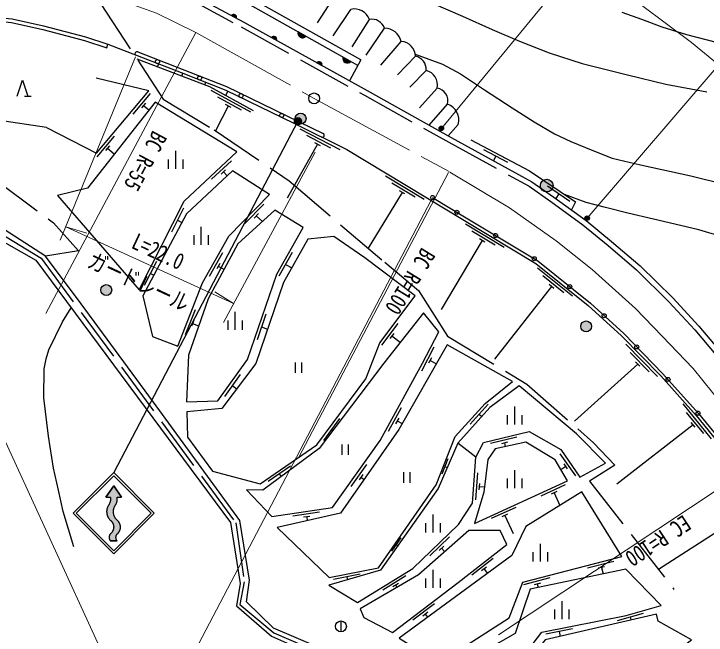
# Model space of a CAD drawing. Units: millimetres at full size, sheet at 1:1000; details may follow other scales. Extents: x 40000 to 680000, y 20000 to 380000.
# Drawn here: x 420836 to 497518, y 245389 to 314216 of the extents above; entities that cross this region are included whole.
import ezdxf
from ezdxf.enums import TextEntityAlignment as Align

# ---------------------------------------------------------------- set-up
doc = ezdxf.new("R2010")
doc.units = ezdxf.units.MM
doc.header["$LTSCALE"] = 1000
doc.linetypes.add('CHAIN', pattern=[18.5, 12, -1.5, 3.5, -1.5])
doc.linetypes.add('DASHED', pattern=[7.5, 6, -1.5])
for name, color, linetype, lineweight in [('M-BGD', 7, 'Continuous', 25), ('M-BMK', 2, 'CHAIN', 13), ('M-BMK-ROW', 30, 'DASHED', 25), ('M-BMK-SRVR', 3, 'Continuous', 25), ('M-STR-HTXT', 7, 'Continuous', 13), ('M-STR-STRC', 7, 'Continuous', 25)]:
    doc.layers.add(name, color=color, linetype=linetype, lineweight=lineweight)
doc.styles.add('ＭＳ ゴシック', font='')
doc.styles.get('ＭＳ ゴシック').set_extended_font_data('MS Gothic')

msp = doc.modelspace()

# ---------------------------------------------------------------- hatches: boundary and pattern name
at = {"layer": 'M-BGD'}
for points in [[(445496, 313738), (444946, 314036, -0.84072)], [(453191, 311735, -0.82183), (452327, 312220)], [(449932, 311285), (449385, 311589, -0.84072)], [(458157, 308943, -0.82183), (457294, 309429)], [(454952, 308498), (454405, 308802, -0.84072)], [(451997, 302606, -1), (453197, 302606, -0.41421), (452597, 302006, -0.41421)], [(480566, 295190, -0.41421), (479866, 294490, -0.41421), (479166, 295190, -1)], [(430475, 283618, -1), (431675, 283618, -0.41421), (431075, 283018, -0.41421)], [(483623, 279591, -1), (484823, 279591, -0.41421), (484223, 278991, -0.41421)]]:
    msp.add_hatch(color=256, dxfattribs=at).paths.add_polyline_path(points)
at = {"layer": 'M-STR-STRC'}
for points in [[(451969, 302116, -1), (452644, 302546, -0.41421), (452521, 301993, -0.41421)], [(468440, 301554, -0.41421), (468212, 301283, -0.41421), (467942, 301511, -1)], [(484580, 291596, -1), (484081, 291562, -1)], [(431867, 259044), (431867, 259095), (431868, 259146), (431872, 259197), (431878, 259248), (431886, 259299), (431896, 259349), (431908, 259399), (431922, 259448), (431938, 259497), (431955, 259545), (431975, 259593), (431996, 259639), (432019, 259685), (432044, 259730), (432071, 259774), (432082, 259790), (432108, 259829), (432132, 259869), (432154, 259911), (432175, 259953), (432195, 259995), (432212, 260039), (432228, 260083), (432242, 260128), (432254, 260173), (432265, 260218), (432274, 260265), (432281, 260311), (432286, 260358), (432289, 260404), (432291, 260451), (432290, 260498), (432288, 260545), (432284, 260592), (432278, 260638), (432270, 260684), (432269, 260690), (432769, 260690), (431894, 261940), (431019, 260690), (431519, 260690), (431527, 260643), (431533, 260597), (431538, 260550), (431540, 260503), (431541, 260456), (431539, 260410), (431536, 260363), (431531, 260316), (431525, 260270), (431516, 260224), (431506, 260178), (431494, 260133), (431480, 260088), (431464, 260044), (431447, 260000), (431428, 259957), (431407, 259915), (431384, 259874), (431360, 259834), (431335, 259795), (431332, 259790), (431304, 259747), (431279, 259702), (431255, 259657), (431233, 259611), (431213, 259564), (431194, 259516), (431178, 259467), (431163, 259418), (431151, 259368), (431140, 259318), (431131, 259268), (431124, 259217), (431120, 259166), (431117, 259115), (431116, 259063), (431118, 259012), (431121, 258961), (431126, 258910), (431134, 258859), (431143, 258809), (431154, 258759), (431168, 258709), (431183, 258660), (431200, 258612), (431219, 258564), (431240, 258517), (431262, 258471), (431287, 258426), (431313, 258382), (431341, 258339), (431371, 258297), (431402, 258257), (431435, 258217), (431469, 258179), (431505, 258143), (431519, 258128), (431549, 258105), (431577, 258080), (431605, 258054), (431631, 258027), (431657, 257999), (431681, 257970), (431704, 257940), (431726, 257910), (431747, 257878), (431766, 257846), (431785, 257813), (431801, 257779), (431817, 257744), (431831, 257709), (431844, 257674), (431855, 257638), (431865, 257601), (431874, 257564), (431881, 257527), (431886, 257490), (431891, 257452), (431893, 257415), (431894, 257377), (431894, 257339), (431892, 257301), (431889, 257264), (431884, 257226), (431878, 257189), (431870, 257152), (431861, 257115), (431851, 257079), (431839, 257043), (431825, 257008), (431811, 256973), (431794, 256939), (431777, 256906), (431758, 256873), (431738, 256841), (431717, 256809), (431695, 256779), (431671, 256750), (431646, 256721), (431620, 256694), (431593, 256667), (431565, 256642), (431536, 256617), (431519, 256604), (431505, 256583), (431491, 256561), (431478, 256539), (431466, 256517), (431455, 256494), (431445, 256471), (431436, 256447), (431427, 256423), (431420, 256398), (431413, 256374), (431408, 256349), (431404, 256324), (431400, 256298), (431398, 256273), (431396, 256248), (431396, 256222), (431396, 256197), (431398, 256171), (431400, 256146), (431404, 256121), (431408, 256095), (431414, 256071), (431420, 256046), (431428, 256022), (431436, 255997), (431445, 255974), (431456, 255950), (431467, 255927), (431479, 255905), (431492, 255883), (431505, 255862), (431519, 255842), (432269, 255842), (432248, 255871), (432223, 255912), (432201, 255956), (432182, 256001), (432167, 256047), (432156, 256094), (432149, 256142), (432145, 256190), (432145, 256239), (432149, 256287), (432157, 256335), (432168, 256382), (432183, 256429), (432202, 256473), (432224, 256517), (432249, 256558), (432270, 256586), (432299, 256610), (432328, 256636), (432356, 256662), (432383, 256690), (432408, 256719), (432433, 256749), (432456, 256779), (432478, 256811), (432499, 256843), (432519, 256876), (432537, 256910), (432554, 256945), (432569, 256980), (432583, 257016), (432596, 257053), (432607, 257090), (432617, 257127), (432625, 257164), (432632, 257202), (432637, 257240), (432641, 257279), (432644, 257317), (432644, 257356), (432644, 257394), (432641, 257433), (432638, 257471), (432632, 257509), (432626, 257547), (432618, 257585), (432608, 257622), (432597, 257659), (432584, 257696), (432570, 257731), (432555, 257767), (432538, 257801), (432520, 257835), (432500, 257869), (432480, 257901), (432458, 257933), (432434, 257964), (432410, 257993), (432384, 258022), (432358, 258050), (432330, 258077), (432301, 258102), (432271, 258127), (432269, 258129), (432232, 258165), (432197, 258203), (432164, 258242), (432132, 258282), (432102, 258324), (432074, 258366), (432047, 258410), (432022, 258454), (431998, 258500), (431977, 258547), (431957, 258594), (431939, 258642), (431923, 258691), (431909, 258740), (431897, 258790), (431887, 258840), (431879, 258891), (431873, 258942), (431869, 258993)]]:
    msp.add_hatch(color=256, dxfattribs=at).paths.add_polyline_path(points)

# ---------------------------------------------------------------- linework, layer by layer
at = {"layer": 'M-BGD'}
for p, q in [((459281, 309115), (443555, 317954)), ((458938, 308504), (443212, 317344)), ((454465, 313230), (456101, 315730)), ((456214, 311790), (458156, 314708)), ((444946, 314036), (445496, 313738)), ((458312, 310547), (460227, 313605)), ((453191, 311735), (452327, 312220)), ((459878, 309621), (461890, 312623)), ((449385, 311589), (449932, 311285)), ((431127, 310459), (431251, 310839)), ((461501, 308532), (463738, 311157)), ((458157, 308943), (457294, 309429)), ((459281, 309115), (457999, 306806)), ((463347, 307467), (465318, 309520)), ((436757, 308346), (436884, 308676)), ((454405, 308802), (454952, 308498)), ((439436, 307323), (439563, 307644)), ((464704, 306097), (466493, 307954)), ((441989, 306348), (442103, 306635)), ((465753, 303816), (467723, 305994)), ((435944, 305408), (434010, 303114)), ((447074, 303324), (442681, 305711)), ((444306, 305170), (444538, 305649)), ((422003, 305083), (422756, 305083)), ((446053, 303538), (443417, 304970)), ((435432, 304335), (434981, 303800)), ((435206, 304067), (435805, 303567)), ((444591, 303990), (443172, 301257)), ((444899, 303823), (444284, 304158)), ((466825, 301891), (468870, 304203)), ((456975, 299148), (452540, 301456)), ((468957, 300702), (470059, 301966)), ((431948, 300667), (430014, 298374)), ((455949, 299344), (453288, 300729)), ((454791, 299609), (454170, 299932)), ((431436, 299595), (430985, 299060)), ((431210, 299327), (431963, 298693)), ((454480, 299770), (451118, 293783)), ((475541, 297742), (472890, 299146)), ((438778, 297041), (438778, 299034)), ((474215, 298444), (473957, 297958)), ((437978, 297041), (437978, 298087)), ((439578, 297041), (439578, 298087)), ((444931, 297940), (442738, 295893)), ((444295, 296936), (443784, 296458)), ((444040, 296697), (444446, 296263)), ((466294, 293664), (462015, 296250)), ((465283, 293924), (462716, 295476)), ((464144, 294262), (463545, 294624)), ((482433, 293441), (479940, 295110)), ((463844, 294443), (460098, 288244)), ((481187, 294276), (480852, 293775)), ((448520, 293129), (446432, 290975)), ((439640, 292694), (438284, 290018)), ((447935, 292095), (447448, 291592)), ((447691, 291843), (448360, 291195)), ((438962, 291356), (439460, 291104)), ((441598, 288639), (441598, 290631)), ((475156, 288327), (470869, 290901)), ((474144, 288585), (471572, 290129)), ((440798, 288639), (440798, 289684)), ((442398, 288639), (442398, 289684)), ((472704, 289099), (468159, 281477)), ((473004, 288919), (472404, 289280)), ((443957, 287724), (442483, 285111)), ((451652, 287762), (450172, 285152)), ((436645, 286786), (435289, 284111)), ((443654, 286575), (443310, 285965)), ((443482, 286270), (444113, 285914)), ((450912, 286457), (451609, 286066)), ((482715, 282925), (478821, 286061)), ((435967, 285448), (436346, 285256)), ((481748, 283319), (479411, 285201)), ((480391, 284026), (474081, 275954)), ((480664, 283807), (480119, 284246)), ((440903, 281435), (439809, 278641)), ((445358, 279199), (445358, 281192)), ((448755, 280947), (447784, 278109)), ((440763, 280255), (440508, 279603)), ((440635, 279929), (441302, 279668)), ((444558, 279199), (444558, 280244)), ((446158, 279199), (446158, 280244)), ((463367, 279914), (461564, 277516)), ((448269, 279528), (448935, 279299)), ((462916, 278814), (462495, 278255)), ((462705, 278535), (463636, 277834)), ((492114, 274054), (488622, 277633)), ((467353, 277287), (465978, 274621)), ((467092, 276127), (466771, 275505)), ((491201, 274560), (489106, 276708)), ((451994, 275606), (451994, 274432)), ((452694, 275606), (452694, 274432)), ((466932, 275816), (467634, 275454)), ((489938, 275424), (482951, 269077)), ((490183, 275174), (489694, 275675)), ((445900, 274267), (444160, 271824)), ((445030, 273046), (445529, 272684)), ((473387, 270979), (471366, 268762)), ((476328, 268732), (476328, 270725)), ((498116, 267136), (494954, 271009)), ((463749, 270582), (462311, 267949)), ((497251, 267721), (495354, 270045)), ((456918, 269373), (455128, 266966)), ((463461, 269429), (463126, 268815)), ((472377, 269870), (472667, 269605)), ((475528, 268732), (475528, 269777)), ((477128, 268732), (477128, 269777)), ((463293, 269122), (463845, 268821)), ((496070, 268693), (487615, 262111)), ((496291, 268422), (495849, 268964)), ((456023, 268169), (456159, 268067)), ((476560, 267325), (473645, 266614)), ((457153, 266524), (457153, 265350)), ((457853, 266524), (457853, 265350)), ((472016, 265100), (469999, 266657)), ((475513, 266761), (474833, 266595)), ((475173, 266678), (475274, 266263)), ((483074, 263022), (481364, 265487)), ((468904, 264905), (468248, 263229)), ((451474, 264104), (449006, 262398)), ((459898, 264286), (458160, 261841)), ((468576, 264067), (468827, 263958)), ((481973, 264083), (481437, 263712)), ((482172, 263796), (481773, 264371)), ((450240, 263251), (450441, 262960)), ((459476, 263175), (459071, 262605)), ((463994, 263437), (463994, 262263)), ((464694, 263437), (464694, 262263)), ((472189, 263366), (471967, 260374)), ((476328, 261680), (476328, 263673)), ((459273, 262890), (459631, 262641)), ((475528, 261680), (475528, 262726)), ((477128, 261680), (477128, 262726)), ((472403, 262197), (472351, 261499)), ((472377, 261848), (472948, 261806)), ((481916, 262055), (479189, 260804)), ((480996, 261303), (480360, 261011)), ((480678, 261157), (481314, 259758)), ((476448, 259546), (473722, 258294)), ((502815, 259444), (492225, 252660)), ((454709, 259010), (451742, 258569)), ((453616, 258544), (452924, 258442)), ((453270, 258493), (453334, 258059)), ((467280, 256746), (467280, 258738)), ((475528, 258793), (474892, 258501)), ((475210, 258647), (476130, 256643)), ((466480, 256746), (466480, 257791)), ((468080, 256746), (468080, 257791)), ((463706, 256159), (462677, 254682)), ((469080, 256264), (466917, 254186)), ((463191, 255420), (463356, 255305)), ((479170, 253531), (479170, 255523)), ((468458, 255251), (467954, 254766)), ((468206, 255009), (468570, 254630)), ((473929, 253872), (471560, 252032)), ((478370, 253531), (478370, 254576)), ((479970, 253531), (479970, 254576)), ((487290, 253543), (484384, 252797)), ((467280, 250615), (467280, 252608)), ((473205, 252930), (472652, 252501)), ((472929, 252715), (473304, 252232)), ((486251, 252967), (485573, 252793)), ((485912, 252880), (486094, 252170)), ((459192, 252145), (456248, 251567)), ((457720, 251856), (457788, 251512)), ((464251, 251954), (461695, 250384)), ((466480, 250615), (466480, 251660)), ((468080, 250615), (468080, 251660)), ((480193, 251721), (477287, 250975)), ((463428, 251096), (462832, 250730)), ((463130, 250913), (463271, 250670)), ((479154, 251144), (478476, 250970)), ((478815, 251057), (478917, 250660)), ((467423, 248857), (465038, 247037)), ((481563, 247176), (481563, 249168)), ((466691, 247921), (466134, 247497)), ((466413, 247709), (466677, 247362)), ((480763, 247176), (480763, 248221)), ((482363, 247176), (482363, 248221)), ((490529, 247792), (487644, 246969)), ((457065, 246959), (457065, 245759)), ((489086, 247380), (489174, 247071)), ((482708, 246090), (479765, 245509)), ((481237, 245800), (481344, 245257))]:
    msp.add_line(p, q, dxfattribs=at)
at = {"layer": 'M-BGD', "linetype": 'DASHED'}
for p, q in [((435787, 305688), (429652, 307158)), ((424436, 301636), (417539, 302661))]:
    msp.add_line(p, q, dxfattribs=at)
at = {"layer": 'M-BGD'}
for points in [[(420245, 321740), (420979, 324228), (426000, 322715), (431738, 320507), (436637, 318353), (440104, 316660), (446315, 313294), (459962, 305716), (469292, 300515), (478224, 295619), (480646, 293924), (484231, 291333), (487049, 289011), (490222, 286289), (493814, 282745), (496709, 279607), (500124, 275546), (503973, 270486), (507604, 265299), (511640, 259614), (516079, 252675)], [(467283, 315347), (470536, 313953), (473820, 312493), (476851, 311180), (480124, 309888), (483801, 308716), (488811, 307444), (493041, 306409), (497587, 305561)], [(488184, 314404), (490339, 313629), (492594, 312767), (495351, 311934), (498610, 311081), (502000, 310349), (505576, 309703), (508678, 309243), (512470, 308497), (516119, 307486), (518906, 306594), (521220, 305592), (523534, 304408), (525210, 303206), (526977, 301640), (528453, 300365), (530408, 298226), (532466, 295895), (534470, 293564), (536110, 291415), (537643, 289404), (538791, 287655)], [(399397, 311921), (403636, 313084), (408759, 313841), (413588, 314160), (416793, 314007), (420645, 313647), (424130, 312870), (428774, 311651), (431251, 310839)], [(399535, 311547), (403719, 312692), (408802, 313442), (413592, 313759), (416765, 313608), (420583, 313251), (424036, 312481), (428661, 311268), (431127, 310459)], [(431251, 310839), (439356, 307726), (444325, 305753), (451836, 302105), (457707, 299204), (470746, 291324), (478671, 286568), (484464, 281902), (488156, 278541), (492481, 274106), (496406, 269704), (500100, 265180), (502221, 262039), (506002, 256137), (510243, 249081)], [(434556, 310008), (444404, 306181), (455093, 300973)], [(434467, 309221), (442490, 306157), (447331, 303526)], [(465297, 309764), (468323, 308649), (470318, 307561), (472966, 305810), (476031, 303796), (478450, 302247), (480713, 300939), (482541, 300069), (484956, 299095), (487123, 298246), (490250, 297499), (495829, 296268), (499541, 295353)], [(483134, 232389), (470694, 236910), (459394, 241993), (449596, 246146), (446606, 249092), (446946, 251462), (445870, 258108), (436302, 271206), (428278, 282077), (424333, 287382), (419222, 290650), (400347, 302876), (397495, 306961), (394439, 307385)], [(421216, 305083), (421798, 306865), (422381, 305083)], [(391175, 305802), (391604, 305068), (396394, 304587), (399216, 300579), (423285, 286911), (444833, 257866), (445901, 251116), (445510, 248636), (449386, 245267), (465997, 237884), (482103, 231755)], [(424436, 301636), (429978, 298796), (435787, 305688)], [(471456, 300245), (477935, 296813), (483062, 293382), (482596, 292515)], [(467213, 293868), (470926, 291624), (478871, 286855), (484692, 282168), (488399, 278793), (492737, 274345), (496672, 269932), (500381, 265389), (502514, 262232), (506300, 256321), (510543, 249262)], [(499192, 289537), (496708, 290279), (494057, 290912), (491680, 291488), (488828, 292122), (486379, 292756), (484225, 293320), (481836, 294202)], [(427491, 255166), (426282, 259077), (425790, 261458), (425231, 263894), (424686, 267421), (424153, 271665), (424207, 274900), (424433, 275990), (424699, 276987), (426215, 280103), (427179, 281662)]]:
    msp.add_lwpolyline(points, dxfattribs=at)
at = {"layer": 'M-BGD', "linetype": 'DASHED'}
for points in [[(421383, 323479), (425805, 322147), (431509, 319952), (436384, 317809), (439829, 316127), (446026, 312768), (459670, 305192), (469002, 299990), (477906, 295109), (480298, 293435), (483865, 290858), (486663, 288551), (489815, 285847), (493383, 282328), (496258, 279211), (499655, 275171), (503488, 270132), (507114, 264953), (511143, 259279), (515568, 252360)], [(397495, 306961), (410199, 300412), (418608, 295988), (425241, 291054), (427986, 287947), (424333, 287382)]]:
    msp.add_lwpolyline(points, dxfattribs=at)
at = {"layer": 'M-BGD'}
for points in [[(434719, 283649), (439692, 293459), (445541, 298920), (436473, 304414), (428984, 294914), (425681, 294077)], [(438997, 277390), (441750, 284421), (444658, 289577), (449136, 294195), (445046, 296824), (439978, 292075), (435134, 282980), (436212, 278480)], [(439944, 271244), (443448, 271342), (446726, 275943), (449955, 285378), (452884, 290542), (449752, 292456), (445650, 288741), (442342, 282654), (440165, 276402)], [(448127, 262156), (454400, 266489), (459821, 273779), (461391, 277785), (465305, 282987), (459728, 287184), (456275, 289539), (453396, 289251), (450715, 284471), (447622, 275479), (443889, 270493), (440007, 270119), (440088, 267327), (442856, 263537)], [(446618, 261503), (449425, 258528), (456146, 259527), (461423, 266948), (466106, 275524), (467902, 279005), (466208, 281097), (461814, 275522), (454651, 266079), (448415, 261459)], [(449998, 257309), (455751, 251775), (461217, 252849), (467624, 262045), (469717, 267398), (473051, 271056), (476079, 273488), (468821, 277532), (463468, 268161), (457021, 258887)], [(458888, 249012), (465016, 252776), (470081, 257642), (471639, 259998), (472016, 265100), (472843, 266727), (477926, 267967), (481408, 265951), (483524, 262899), (486377, 264424), (483148, 267691), (476815, 273024), (473566, 270598), (469999, 266657), (467819, 261638), (461435, 252579), (455740, 250914)], [(471865, 257772), (482151, 262493), (480787, 264823), (477559, 266763), (474151, 266017), (473340, 264848), (472876, 261246)], [(467951, 242314), (475698, 247302), (477216, 251266), (488190, 254084), (483762, 261267), (477543, 257433), (476011, 254222), (463524, 245045)], [(462783, 245694), (470051, 251240), (475428, 255416), (474711, 256996), (471246, 256996), (465659, 252055), (459190, 248304), (459617, 247349)], [(473580, 236550), (476736, 240598), (477497, 243373), (479321, 245727), (488653, 247569), (492528, 248674), (488629, 252703), (478024, 250472), (476367, 245584), (469035, 241409), (472159, 237390)], [(474294, 236371), (481938, 234322), (495877, 244884), (492190, 246948), (492012, 247729), (479688, 244873), (478262, 243089), (477590, 240518)]]:
    msp.add_lwpolyline(points, close=True, dxfattribs=at)
for centre, radius in [((436746, 308915), 225), ((441406, 307104), 225), ((446005, 305151), 225), ((450499, 302961), 225), ((452597, 302606), 600), ((479866, 295190), 700), ((467213, 293868), 225), ((469907, 292240), 225), ((474192, 289664), 225), ((478479, 287091), 225), ((431075, 283618), 600), ((482409, 284006), 225), ((486222, 280775), 225), ((484223, 279591), 600), ((489835, 277321), 225), ((493298, 273716), 225), ((496626, 269984), 225), ((457065, 246359), 600)]:
    msp.add_circle(centre, radius, dxfattribs=at)
for centre, radius, start, end in [((458559, 312969), 1785, 20.86425, 103.0413), ((445195, 313839), 318, 341.43247, 141.65021), ((460488, 312147), 1481, 18.75515, 100.16009), ((452807, 312063), 505, 161.82903, 319.48722), ((461885, 310720), 1903, 13.27586, 89.839), ((449632, 311389), 318, 340.8487, 141.06643), ((463660, 309501), 1658, 0.64278, 87.32863), ((434474, 309798), 225, 68.76373, 248.76373), ((457773, 309271), 505, 161.82903, 319.48722), ((465023, 308074), 1475, 355.3093, 78.47117), ((454652, 308602), 318, 340.8487, 141.06643), ((466107, 306345), 1654, 347.75092, 76.49341), ((467455, 304560), 1459, 345.84963, 79.39849), ((468303, 302468), 1826, 344.04288, 71.91424), ((454994, 300771), 225, 244.02389, 64.02389)]:
    msp.add_arc(centre, radius, start, end, dxfattribs=at)
at = {"layer": 'M-BMK'}
msp.add_lwpolyline([(420279, 318594), (425547, 317703), (430967, 316338), (436628, 314283), (440990, 312137), (454095, 304849), (469136, 296687), (475737, 292712), (480896, 289073), (484902, 285893), (489703, 281593), (492645, 278493), (496069, 274916), (500445, 269484), (503869, 264908), (507294, 259980), (512819, 250668)], dxfattribs=at)
at = {"layer": 'M-BMK-ROW'}
for points in [[(417759, 317961), (422918, 317359), (429490, 315679), (430439, 315352), (437384, 304780), (443017, 301363), (451318, 295719), (461916, 286697), (465674, 283587), (468880, 278498), (477656, 273189), (485053, 266687), (487388, 264206), (484602, 262463), (493952, 250440)], [(390605, 312246), (393110, 306195), (397116, 305844), (399771, 301562), (423868, 287164), (445417, 257834), (446341, 251283), (445883, 248793), (449623, 245640), (474761, 234924), (482652, 232093)]]:
    msp.add_lwpolyline(points, dxfattribs=at)
at = {"layer": 'M-BMK-SRVR'}
msp.add_circle((454095, 304849), 600, dxfattribs=at)
at = {"layer": 'M-STR-HTXT'}
for p, q in [((468191, 301532), (489571, 327442)), ((484330, 291579), (512272, 324142)), ((440990, 312137), (424394, 281014)), ((432513, 239312), (400226, 309671)), ((434325, 309437), (425979, 289140)), ((454209, 298877), (444046, 280021)), ((468981, 296658), (452411, 265115)), ((439363, 240706), (467051, 293557)), ((426581, 290604), (445174, 282113)), ((426581, 290604), (428934, 289905)), ((445174, 282113), (443104, 283434)), ((503869, 264908), (474507, 245410))]:
    msp.add_line(p, q, dxfattribs=at)
msp.add_lwpolyline([(425922, 344750), (432298, 344055), (438507, 342636), (443358, 341220), (449284, 339023), (454944, 336360), (462251, 332755), (466743, 330341), (475045, 325652), (482725, 320657), (487580, 317300), (495878, 311047), (504144, 304285), (511638, 297355), (520535, 288422), (525490, 282970), (531998, 275100), (538510, 266516)], dxfattribs=at)
at = {"layer": 'M-STR-STRC'}
for p, q in [((452306, 302331), (431895, 263391)), ((427395, 258891), (431895, 263391)), ((427749, 258891), (431895, 263038)), ((436395, 258891), (431895, 263391)), ((436042, 258891), (431895, 263038)), ((431019, 260690), (431894, 261940)), ((431894, 261940), (432769, 260690)), ((431019, 260690), (431519, 260690)), ((432269, 260690), (432769, 260690)), ((427395, 258891), (431895, 254390)), ((427749, 258891), (431895, 254744)), ((431895, 254391), (436395, 258891)), ((431895, 254744), (436042, 258891)), ((432269, 255842), (431519, 255842))]:
    msp.add_line(p, q, dxfattribs=at)
msp.add_lwpolyline([(431894, 261940), (431019, 260690), (431519, 260690), (431527, 260643), (431533, 260597), (431538, 260550), (431540, 260503), (431541, 260456), (431539, 260410), (431536, 260363), (431531, 260316), (431525, 260270), (431516, 260224), (431506, 260178), (431494, 260133), (431480, 260088), (431464, 260044), (431447, 260000), (431428, 259957), (431407, 259915), (431384, 259874), (431360, 259834), (431335, 259795), (431332, 259790), (431304, 259747), (431279, 259702), (431255, 259657), (431233, 259611), (431213, 259564), (431194, 259516), (431178, 259467), (431163, 259418), (431151, 259368), (431140, 259318), (431131, 259268), (431124, 259217), (431120, 259166), (431117, 259115), (431116, 259063), (431118, 259012), (431121, 258961), (431126, 258910), (431134, 258859), (431143, 258809), (431154, 258759), (431168, 258709), (431183, 258660), (431200, 258612), (431219, 258564), (431240, 258517), (431262, 258471), (431287, 258426), (431313, 258382), (431341, 258339), (431371, 258297), (431402, 258257), (431435, 258217), (431469, 258179), (431505, 258143), (431519, 258128), (431549, 258105), (431577, 258080), (431605, 258054), (431631, 258027), (431657, 257999), (431681, 257970), (431704, 257940), (431726, 257910), (431747, 257878), (431766, 257846), (431785, 257813), (431801, 257779), (431817, 257744), (431831, 257709), (431844, 257674), (431855, 257638), (431865, 257601), (431874, 257564), (431881, 257527), (431886, 257490), (431891, 257452), (431893, 257415), (431894, 257377), (431894, 257339), (431892, 257301), (431889, 257264), (431884, 257226), (431878, 257189), (431870, 257152), (431861, 257115), (431851, 257079), (431839, 257043), (431825, 257008), (431811, 256973), (431794, 256939), (431777, 256906), (431758, 256873), (431738, 256841), (431717, 256809), (431695, 256779), (431671, 256750), (431646, 256721), (431620, 256694), (431593, 256667), (431565, 256642), (431536, 256617), (431519, 256604), (431505, 256583), (431491, 256561), (431478, 256539), (431466, 256517), (431455, 256494), (431445, 256471), (431436, 256447), (431427, 256423), (431420, 256398), (431413, 256374), (431408, 256349), (431404, 256324), (431400, 256298), (431398, 256273), (431396, 256248), (431396, 256222), (431396, 256197), (431398, 256171), (431400, 256146), (431404, 256121), (431408, 256095), (431414, 256071), (431420, 256046), (431428, 256022), (431436, 255997), (431445, 255974), (431456, 255950), (431467, 255927), (431479, 255905), (431492, 255883), (431505, 255862), (431519, 255842), (432269, 255842), (432255, 255861), (432242, 255881), (432229, 255902), (432217, 255923), (432206, 255945), (432196, 255967), (432187, 255989), (432179, 256012), (432171, 256035), (432165, 256059), (432159, 256082), (432154, 256106), (432151, 256130), (432148, 256154), (432146, 256178), (432145, 256203), (432145, 256227), (432146, 256251), (432148, 256275), (432151, 256299), (432155, 256323), (432160, 256347), (432165, 256371), (432172, 256394), (432179, 256417), (432188, 256440), (432197, 256462), (432207, 256484), (432219, 256506), (432230, 256527), (432243, 256548), (432257, 256568), (432270, 256586), (432299, 256610), (432328, 256636), (432356, 256662), (432383, 256690), (432408, 256719), (432433, 256749), (432456, 256779), (432478, 256811), (432499, 256843), (432519, 256876), (432537, 256910), (432554, 256945), (432569, 256980), (432583, 257016), (432596, 257053), (432607, 257090), (432617, 257127), (432625, 257164), (432632, 257202), (432637, 257240), (432641, 257279), (432644, 257317), (432644, 257356), (432644, 257394), (432641, 257433), (432638, 257471), (432632, 257509), (432626, 257547), (432618, 257585), (432608, 257622), (432597, 257659), (432584, 257696), (432570, 257731), (432555, 257767), (432538, 257801), (432520, 257835), (432500, 257869), (432480, 257901), (432458, 257933), (432434, 257964), (432410, 257993), (432384, 258022), (432358, 258050), (432330, 258077), (432301, 258102), (432271, 258127), (432269, 258129), (432232, 258165), (432197, 258203), (432164, 258242), (432132, 258282), (432102, 258324), (432074, 258366), (432047, 258410), (432022, 258454), (431998, 258500), (431977, 258547), (431957, 258594), (431939, 258642), (431923, 258691), (431909, 258740), (431897, 258790), (431887, 258840), (431879, 258891), (431873, 258942), (431869, 258993), (431867, 259044), (431867, 259095), (431868, 259146), (431872, 259197), (431878, 259248), (431886, 259299), (431896, 259349), (431908, 259399), (431922, 259448), (431938, 259497), (431955, 259545), (431975, 259593), (431996, 259639), (432019, 259685), (432044, 259730), (432071, 259774), (432082, 259790), (432108, 259829), (432132, 259869), (432154, 259911), (432175, 259953), (432195, 259995), (432212, 260039), (432228, 260083), (432242, 260128), (432254, 260173), (432265, 260218), (432274, 260265), (432281, 260311), (432286, 260358), (432289, 260404), (432291, 260451), (432290, 260498), (432288, 260545), (432284, 260592), (432278, 260638), (432270, 260684), (432269, 260690), (432769, 260690)], close=True, dxfattribs=at)
for centre, radius in [((452306, 302331), 400), ((468191, 301532), 250), ((484330, 291579), 250)]:
    msp.add_circle(centre, radius, dxfattribs=at)

# ---------------------------------------------------------------- texts
at = {"layer": 'M-STR-HTXT', "style": 'ＭＳ ゴシック', "width": 0.8}
for s, rotation, p in [('BC R=55', 241.796, (434121, 298586)), ('L=22.0', 335.037, (436208, 286562)), ('ガードレール', 335.037, (434056, 283211)), ('BC R=100', 238.514, (463495, 285326)), ('EC R=100', 213.567, (491384, 257039))]:
    msp.add_text(s, height=1833, rotation=rotation, dxfattribs=at).set_placement(p, align=Align.BOTTOM_CENTER)

doc.saveas('drawing.dxf')
